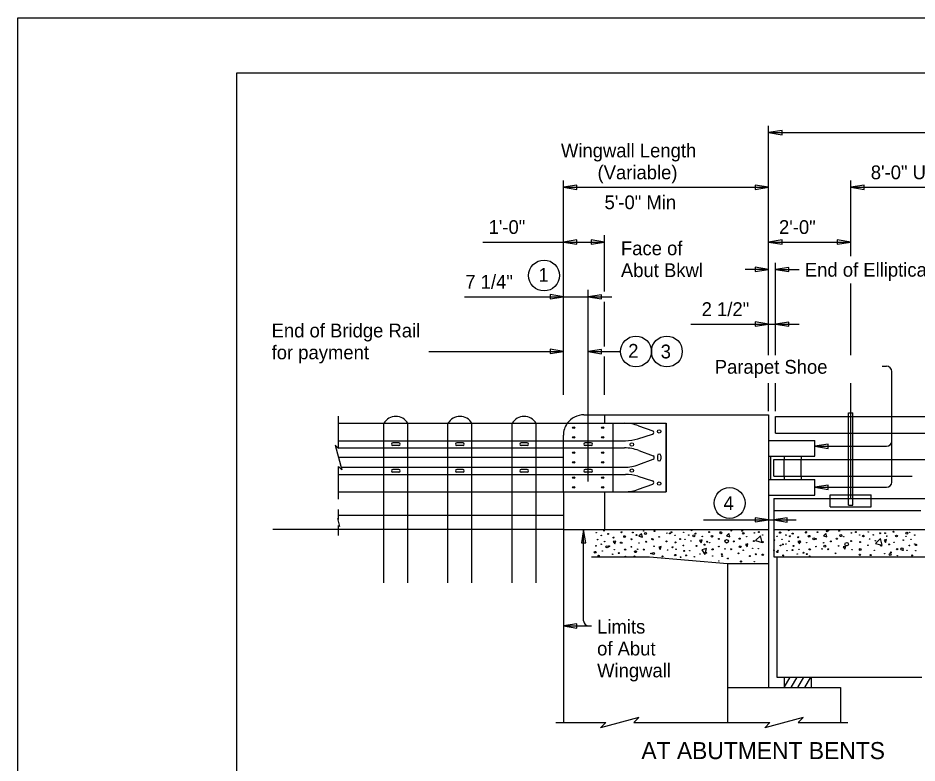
# Model space of a CAD drawing. Extents: x 2 to 71, y 0 to 45.
# Drawn here: x 2 to 10.21, y 15.19 to 22 of the extents above; entities that cross this region are included whole.
import ezdxf

# ---------------------------------------------------------------- set-up
doc = ezdxf.new("R2010")
doc.units = 0
doc.layers.add('Level 1', color=7, linetype='Continuous')

msp = doc.modelspace()

# ---------------------------------------------------------------- linework, layer by layer
at = {"layer": 'Level 1'}
for p, q in [((2, 0), (2, 22)), ((2, 22), (36, 22)), ((4, 0.5), (4, 21.5)), ((4, 21.5), (35.5, 21.5)), ((8.8583, 18.9192), (8.8583, 21.0153)), ((8.8583, 20.9528), (13.8914, 20.9528)), ((6.9833, 18.5559), (6.9833, 20.5153)), ((9.6083, 20.3903), (9.6083, 20.5153)), ((6.9833, 20.4528), (8.8583, 20.4528)), ((9.6083, 20.4528), (13.2372, 20.4528)), ((9.6083, 20.0128), (9.6083, 20.3903)), ((7.3583, 19.4997), (7.3583, 20.0153)), ((9.6083, 19.8228), (9.6083, 20.0128)), ((6.2462, 19.9528), (7.3583, 19.9528)), ((8.8583, 19.9528), (9.6083, 19.9528)), ((8.9208, 18.9192), (8.9208, 19.7628)), ((8.8583, 19.7028), (8.6424, 19.7028)), ((8.9208, 19.7028), (9.1382, 19.7028)), ((9.6083, 18.9192), (9.6083, 19.5749)), ((7.2099, 19.4059), (7.2099, 19.5153)), ((6.0789, 19.4528), (7.4247, 19.4528)), ((7.2099, 17.7654), (7.2099, 19.4059)), ((7.3583, 18.9997), (7.3583, 19.406)), ((8.1463, 19.2028), (9.1385, 19.2028)), ((5.7523, 18.9528), (6.9833, 18.9528)), ((7.2099, 18.9528), (7.5052, 18.9528)), ((7.3583, 18.5559), (7.3583, 18.9059)), ((9.8948, 18.8179), (9.9364, 18.8179)), ((9.9833, 17.7586), (9.9833, 18.7711)), ((8.8583, 18.4082), (8.8583, 18.6646)), ((8.9208, 18.4082), (8.9208, 18.6646)), ((9.6083, 17.6092), (9.6083, 18.6646)), ((4.9281, 18.0675), (4.9281, 18.3633)), ((7.1708, 18.3748), (8.8583, 18.3748)), ((7.3583, 18.3747), (7.3583, 18.2967)), ((8.8583, 18.3748), (8.8583, 15.8826)), ((8.9208, 18.2068), (8.9208, 18.3592)), ((8.9208, 18.3592), (12.0212, 18.3592)), ((9.5888, 18.3592), (9.5888, 18.3929)), ((9.5888, 18.3929), (9.6278, 18.3929)), ((9.5888, 18.2068), (9.5888, 18.3592)), ((9.6278, 18.3592), (9.6278, 18.3929)), ((9.6278, 18.2068), (9.6278, 18.3592)), ((4.9281, 18.2967), (7.9208, 18.2967)), ((5.3427, 17.6773), (5.3427, 18.2967)), ((5.5615, 17.6717), (5.5615, 18.2967)), ((5.9287, 17.6773), (5.9287, 18.2967)), ((6.1474, 17.6717), (6.1474, 18.2967)), ((6.5146, 17.6773), (6.5146, 18.2967)), ((6.7333, 17.6717), (6.7333, 18.2967)), ((7.4365, 17.6717), (7.4365, 18.2967)), ((7.6697, 18.2747), (7.7992, 18.2282)), ((7.9208, 18.2967), (7.9208, 17.6717)), ((7.9208, 17.6717), (7.9208, 18.2967)), ((6.9833, 17.6717), (6.9833, 18.1872)), ((7.6638, 18.1557), (7.7987, 18.1986)), ((8.9208, 18.2068), (13.9727, 18.2068)), ((9.5888, 17.9666), (9.5888, 18.2068)), ((9.6278, 17.9666), (9.6278, 18.2068)), ((4.8976, 18.098), (4.9585, 17.8705)), ((4.8976, 18.098), (4.9281, 18.0675)), ((4.9281, 18.138), (7.5501, 18.138)), ((4.9281, 18.0724), (7.54, 18.0724)), ((5.4802, 18.1172), (5.4241, 18.1172)), ((5.4802, 18.0933), (5.4241, 18.0933)), ((6.0662, 18.1172), (6.01, 18.1172)), ((6.0662, 18.0933), (6.01, 18.0933)), ((6.6521, 18.1172), (6.5959, 18.1172)), ((6.6521, 18.0933), (6.5959, 18.0933)), ((7.238, 18.1172), (7.1818, 18.1172)), ((7.238, 18.0933), (7.1818, 18.0933)), ((8.8583, 18.1403), (9.2802, 18.1403)), ((9.2802, 17.9979), (9.2802, 18.1403)), ((9.2802, 18.0867), (9.9364, 18.0867)), ((7.6723, 18.0483), (7.8038, 17.9988)), ((7.8427, 17.9997), (7.8427, 17.9686)), ((7.874, 17.9997), (7.874, 17.9686)), ((8.8583, 17.9979), (9.2802, 17.9979)), ((8.874, 17.9979), (8.874, 17.7829)), ((8.999, 17.9979), (8.999, 17.9666)), ((9.1552, 17.9979), (9.1552, 17.9666)), ((6.9833, 17.9842), (4.9281, 17.9842)), ((7.6722, 17.9199), (7.8038, 17.9695)), ((8.9052, 17.8142), (8.9052, 17.9666)), ((8.9052, 17.9666), (12.0496, 17.9666)), ((8.999, 17.8142), (8.999, 17.9666)), ((9.1552, 17.8142), (9.1552, 17.9666)), ((9.5888, 17.8142), (9.5888, 17.9666)), ((9.6278, 17.8142), (9.6278, 17.9666)), ((4.9281, 17.605), (4.9281, 17.901)), ((4.9281, 17.901), (4.9585, 17.8705)), ((4.9281, 17.8302), (7.5501, 17.8302)), ((4.9517, 17.8959), (7.5401, 17.8959)), ((5.4802, 17.8751), (5.4241, 17.8751)), ((5.4802, 17.8511), (5.4241, 17.8511)), ((6.0662, 17.8751), (6.01, 17.8751)), ((6.0662, 17.8511), (6.01, 17.8511)), ((6.6521, 17.8751), (6.5959, 17.8751)), ((6.6521, 17.8511), (6.5959, 17.8511)), ((7.238, 17.8751), (7.1818, 17.8751)), ((7.238, 17.8511), (7.1818, 17.8511)), ((7.6638, 17.8126), (7.7987, 17.7697)), ((8.8583, 17.7829), (9.2802, 17.7829)), ((8.9052, 17.8142), (10.1695, 17.8142)), ((8.999, 17.8142), (8.999, 17.7829)), ((9.1552, 17.8142), (9.1552, 17.7829)), ((9.2802, 17.6405), (9.2802, 17.7829)), ((9.5888, 17.6429), (9.5888, 17.8142)), ((9.6278, 17.6429), (9.6278, 17.8142)), ((4.9281, 17.6717), (7.9208, 17.6717)), ((5.3427, 17.4529), (5.3427, 17.6717)), ((5.5615, 17.4529), (5.5615, 17.6717)), ((5.9287, 17.4529), (5.9287, 17.6717)), ((6.1474, 17.4529), (6.1474, 17.6717)), ((6.5146, 17.4529), (6.5146, 17.6717)), ((6.7333, 17.4529), (6.7333, 17.6717)), ((6.9833, 17.6717), (6.9833, 17.3279)), ((7.3583, 17.6717), (7.3583, 17.3279)), ((7.6697, 17.6937), (7.7992, 17.7401)), ((9.2802, 17.7117), (9.9364, 17.7117)), ((8.8583, 17.6405), (9.2802, 17.6405)), ((8.9052, 17.6092), (8.9052, 17.0778)), ((8.9052, 17.6092), (14.002, 17.6092)), ((9.4208, 17.6429), (9.7958, 17.6429)), ((9.4208, 17.6092), (9.4208, 17.6429)), ((9.4208, 17.5335), (9.4208, 17.6092)), ((9.5888, 17.5485), (9.5888, 17.6429)), ((9.6278, 17.5485), (9.6278, 17.6429)), ((9.7958, 17.6092), (9.7958, 17.6429)), ((9.7958, 17.5335), (9.7958, 17.6092)), ((4.9281, 17.4168), (4.9281, 17.5103)), ((8.9052, 17.4997), (10.2502, 17.4997)), ((9.4208, 17.5335), (9.7958, 17.5335)), ((9.5888, 17.5485), (9.6278, 17.5485)), ((4.9184, 17.4264), (4.9377, 17.3545)), ((4.9184, 17.4264), (4.9281, 17.4168)), ((6.9833, 17.4529), (4.9281, 17.4529)), ((5.3427, 16.8377), (5.3427, 17.4529)), ((5.5615, 16.8377), (5.5615, 17.4529)), ((5.9287, 16.8377), (5.9287, 17.4529)), ((6.1474, 16.8377), (6.1474, 17.4529)), ((6.5146, 16.8377), (6.5146, 17.4529)), ((6.7333, 16.8377), (6.7333, 17.4529)), ((8.264, 17.4138), (9.1102, 17.4138)), ((4.9281, 17.2705), (4.9281, 17.3641)), ((4.9281, 17.3641), (4.9377, 17.3545)), ((6.9833, 17.3279), (4.3282, 17.3279)), ((6.9833, 17.3279), (8.8583, 17.3279)), ((6.9833, 17.3279), (6.9833, 15.5622)), ((7.168, 16.4919), (7.168, 17.3279)), ((7.6961, 17.2877), (7.6734, 17.2651)), ((7.6734, 17.2651), (7.7045, 17.2566)), ((7.7045, 17.2566), (7.6961, 17.2877)), ((8.495, 17.2903), (8.4723, 17.2677)), ((8.4723, 17.2677), (8.5035, 17.2592)), ((8.5035, 17.2592), (8.495, 17.2903)), ((8.7827, 17.27), (8.7373, 17.2248)), ((8.7996, 17.2079), (8.7827, 17.27)), ((8.9052, 17.3279), (13.9727, 17.3279)), ((9.3821, 17.2903), (9.3594, 17.2677)), ((9.3594, 17.2677), (9.3905, 17.2592)), ((9.3905, 17.2592), (9.3821, 17.2903)), ((7.4616, 17.221), (7.439, 17.2153)), ((7.439, 17.2153), (7.4531, 17.1941)), ((7.4531, 17.1941), (7.4616, 17.221)), ((7.8773, 17.17), (7.8547, 17.1643)), ((7.8687, 17.1432), (7.8773, 17.17)), ((8.2497, 17.2319), (8.2271, 17.2262)), ((8.2271, 17.2262), (8.2412, 17.205)), ((8.2412, 17.205), (8.2497, 17.2319)), ((8.6695, 17.1945), (8.6469, 17.1887)), ((8.6469, 17.1887), (8.661, 17.1677)), ((8.661, 17.1677), (8.6695, 17.1945)), ((8.7373, 17.2248), (8.7996, 17.2079)), ((9.1476, 17.2237), (9.125, 17.218)), ((9.125, 17.218), (9.1391, 17.1968)), ((9.1391, 17.1968), (9.1476, 17.2237)), ((9.5633, 17.1728), (9.5407, 17.167)), ((9.5548, 17.1459), (9.5633, 17.1728)), ((9.8798, 17.2442), (9.8345, 17.199)), ((9.8345, 17.199), (9.8967, 17.182)), ((9.8967, 17.182), (9.8798, 17.2442)), ((9.9357, 17.2346), (9.9131, 17.2289)), ((9.9131, 17.2289), (9.9272, 17.2077)), ((9.9272, 17.2077), (9.9357, 17.2346)), ((7.8547, 17.1643), (7.8687, 17.1432)), ((8.292, 17.1532), (8.2468, 17.1417)), ((8.2468, 17.1417), (8.2751, 17.0993)), ((8.2751, 17.0993), (8.292, 17.1532)), ((9.5407, 17.167), (9.5548, 17.1459)), ((7.2407, 17.0778), (7.7708, 17.0778)), ((7.7708, 17.0778), (8.4833, 17.0156)), ((8.4833, 17.0156), (8.4833, 15.5622)), ((8.4833, 17.0156), (8.8583, 17.0156)), ((8.9052, 17.0778), (13.9727, 17.0778)), ((8.9326, 17.0778), (8.9326, 15.9763)), ((6.9833, 16.4451), (7.241, 16.4451)), ((8.9326, 15.9763), (10.2587, 15.9763)), ((9.0008, 15.9763), (9.0008, 15.8826)), ((9.0008, 15.8826), (9.055, 15.9763)), ((9.0635, 15.8826), (9.1176, 15.9763)), ((9.1261, 15.8826), (9.1802, 15.9763)), ((9.1887, 15.8826), (9.2428, 15.9763)), ((9.2483, 15.9763), (9.2483, 15.8826)), ((8.4833, 15.8826), (9.5135, 15.8826)), ((9.5135, 15.8826), (9.5135, 15.5622)), ((7.6736, 15.6091), (7.3236, 15.5153)), ((7.6736, 15.6091), (7.6267, 15.5622)), ((9.1736, 15.6091), (8.8236, 15.5153)), ((9.1736, 15.6091), (9.1267, 15.5622)), ((6.9151, 15.5622), (7.3704, 15.5622)), ((7.3704, 15.5622), (7.3236, 15.5153)), ((7.6267, 15.5622), (8.8704, 15.5622)), ((8.8704, 15.5622), (8.8236, 15.5153)), ((9.1267, 15.5622), (9.5817, 15.5622))]:
    msp.add_line(p, q, dxfattribs=at)
for points in [[(8.8583, 20.9528), (8.9808, 20.9328), (8.9808, 20.9716)], [(6.9833, 20.4528), (7.1058, 20.4328), (7.1058, 20.4716)], [(8.8583, 20.4528), (8.7358, 20.4728), (8.7358, 20.4341)], [(9.6083, 20.4528), (9.7308, 20.4328), (9.7308, 20.4716)], [(6.9833, 19.9528), (7.1058, 19.9328), (7.1058, 19.9716)], [(7.3583, 19.9528), (7.2358, 19.9728), (7.2358, 19.9341)], [(8.8583, 19.9528), (8.9808, 19.9328), (8.9808, 19.9716)], [(9.6083, 19.9528), (9.4858, 19.9728), (9.4858, 19.9341)], [(8.8583, 19.7028), (8.7358, 19.7228), (8.7358, 19.6841)], [(8.9208, 19.7028), (9.0433, 19.6828), (9.0433, 19.7216)], [(6.9833, 19.4528), (6.8608, 19.4728), (6.8608, 19.4341)], [(7.2099, 19.4528), (7.3324, 19.4328), (7.3324, 19.4716)], [(8.8583, 19.2028), (8.7358, 19.2228), (8.7358, 19.1841)], [(8.9208, 19.2028), (9.0433, 19.1828), (9.0433, 19.2216)], [(6.9833, 18.9528), (6.8608, 18.9728), (6.8608, 18.9341)], [(7.2099, 18.9528), (7.3324, 18.9328), (7.3324, 18.9716)], [(9.2802, 18.0867), (9.4027, 18.0667), (9.4027, 18.1055)], [(9.2802, 17.7117), (9.4027, 17.6917), (9.4027, 17.7305)], [(8.8583, 17.4138), (8.7358, 17.4338), (8.7358, 17.3951)], [(8.9052, 17.4138), (9.0277, 17.3938), (9.0277, 17.4326)], [(7.168, 17.3279), (7.148, 17.2054), (7.1867, 17.2054)], [(6.9833, 16.4451), (7.1058, 16.4251), (7.1058, 16.4638)]]:
    msp.add_lwpolyline(points, close=True, dxfattribs=at)
for centre, radius in [((6.8061, 19.6468), 0.1411), ((7.6463, 18.9528), 0.1411), ((7.9285, 18.9528), 0.1411), ((7.8583, 18.2225), 0.0156), ((7.6083, 18.1033), 0.0156), ((7.6083, 17.865), 0.0156), ((7.8583, 17.7459), 0.0156), ((8.5014, 17.5676), 0.1411), ((7.2827, 17.298), 0.00214), ((7.3297, 17.2721), 0.00214), ((7.3556, 17.3148), 0.00214), ((7.3919, 17.2865), 0.00448), ((7.4423, 17.2531), 0.00448), ((7.515, 17.3007), 0.00448), ((7.5419, 17.2618), 0.00789), ((7.6182, 17.2986), 0.00354), ((7.6513, 17.2752), 0.00428), ((7.7172, 17.312), 0.00214), ((7.7333, 17.2908), 0.00897), ((7.8162, 17.312), 0.00448), ((7.8586, 17.2583), 0.00284), ((7.9293, 17.2929), 0.00214), ((7.9559, 17.2908), 0.00428), ((7.9703, 17.3007), 0.00448), ((8.0043, 17.2732), 0.00214), ((8.0817, 17.3007), 0.00214), ((8.1287, 17.2748), 0.00214), ((8.1546, 17.3175), 0.00214), ((8.1744, 17.2678), 0.00897), ((8.1909, 17.2892), 0.00448), ((8.2523, 17.2628), 0.00214), ((8.314, 17.3034), 0.00448), ((8.3408, 17.2645), 0.00789), ((8.4205, 17.2962), 0.00897), ((8.4172, 17.3013), 0.00354), ((8.5162, 17.3147), 0.00214), ((8.6152, 17.3147), 0.00448), ((8.627, 17.292), 0.00709), ((8.6576, 17.261), 0.00284), ((8.7283, 17.2956), 0.00214), ((8.7693, 17.3034), 0.00448), ((8.8033, 17.2759), 0.00214), ((8.9361, 17.2633), 0.00214), ((8.9619, 17.2982), 0.00568), ((8.9687, 17.3007), 0.00214), ((9.0157, 17.2748), 0.00214), ((9.0416, 17.3175), 0.00214), ((9.0531, 17.2649), 0.00428), ((9.0779, 17.2892), 0.00448), ((9.1283, 17.2558), 0.00448), ((9.1989, 17.2984), 0.00428), ((9.201, 17.3034), 0.00448), ((9.2279, 17.2645), 0.00789), ((9.2715, 17.242), 0.00897), ((9.3042, 17.3013), 0.00354), ((9.3886, 17.3104), 0.00428), ((9.4032, 17.3147), 0.00214), ((9.5022, 17.3147), 0.00448), ((9.5177, 17.2703), 0.00897), ((9.5446, 17.261), 0.00284), ((9.6153, 17.2956), 0.00214), ((9.6563, 17.3034), 0.00448), ((9.6903, 17.2759), 0.00214), ((9.7242, 17.2661), 0.00709), ((9.7677, 17.3034), 0.00214), ((9.8147, 17.2775), 0.00214), ((9.8769, 17.2919), 0.00448), ((9.9222, 17.2928), 0.00428), ((9.9383, 17.2655), 0.00214), ((10, 17.3061), 0.00448), ((10.0268, 17.2672), 0.00789), ((10.1201, 17.2929), 0.00897), ((10.114, 17.2633), 0.00214), ((10.1466, 17.3007), 0.00214), ((10.1936, 17.2748), 0.00214), ((7.2806, 17.1773), 0.00284), ((7.295, 17.2347), 0.00214), ((7.3296, 17.1921), 0.00214), ((7.3595, 17.2165), 0.00214), ((7.3827, 17.1683), 0.0103), ((7.4004, 17.1734), 0.00448), ((7.5099, 17.206), 0.00568), ((7.5199, 17.2029), 0.00214), ((7.6041, 17.2371), 0.00425), ((7.6041, 17.1678), 0.00284), ((7.6748, 17.2024), 0.00214), ((7.7405, 17.2144), 0.0043), ((7.7951, 17.2395), 0.00515), ((7.8012, 17.2358), 0.00428), ((7.8112, 17.1733), 0.00284), ((7.9251, 17.2173), 0.00448), ((7.9805, 17.1642), 0.00428), ((8.0071, 17.2088), 0.0043), ((8.05, 17.2389), 0.00428), ((8.0795, 17.18), 0.00284), ((8.094, 17.2374), 0.00214), ((8.1475, 17.2207), 0.00214), ((8.1994, 17.1761), 0.00448), ((8.2726, 17.1878), 0.00448), ((8.2972, 17.215), 0.00428), ((8.3189, 17.2056), 0.00214), ((8.4031, 17.2398), 0.00425), ((8.4031, 17.1705), 0.00284), ((8.4743, 17.2184), 0.0158), ((8.4738, 17.2051), 0.00214), ((8.5395, 17.2171), 0.0043), ((8.594, 17.2422), 0.00515), ((8.5988, 17.169), 0.00849), ((8.7241, 17.22), 0.00448), ((8.8061, 17.2115), 0.0043), ((8.9108, 17.229), 0.00284), ((8.9666, 17.18), 0.00284), ((8.981, 17.2374), 0.00214), ((8.988, 17.1901), 0.00428), ((9.0156, 17.1948), 0.00214), ((9.0455, 17.2192), 0.00214), ((9.0864, 17.1761), 0.00448), ((9.1472, 17.213), 0.00428), ((9.2059, 17.2056), 0.00214), ((9.2901, 17.2398), 0.00425), ((9.2901, 17.1705), 0.00284), ((9.3608, 17.2051), 0.00214), ((9.3724, 17.1751), 0.00897), ((9.4265, 17.2171), 0.0043), ((9.4811, 17.2422), 0.00515), ((9.4972, 17.176), 0.00284), ((9.5715, 17.1925), 0.0158), ((9.6111, 17.22), 0.00448), ((9.6931, 17.2115), 0.0043), ((9.7655, 17.1827), 0.00284), ((9.78, 17.2401), 0.00214), ((9.8335, 17.2234), 0.00214), ((9.8854, 17.1788), 0.00448), ((9.9586, 17.1905), 0.00448), ((10.0049, 17.2083), 0.00214), ((10.0886, 17.229), 0.00284), ((10.1444, 17.18), 0.00284), ((10.1589, 17.2374), 0.00214), ((10.1934, 17.1948), 0.00214), ((10.205, 17.1855), 0.00568), ((7.2737, 17.1182), 0.00861), ((7.3054, 17.0866), 0.00448), ((7.3392, 17.1303), 0.00214), ((7.433, 17.1006), 0.00214), ((7.4493, 17.1428), 0.00214), ((7.4895, 17.1112), 0.00448), ((7.5475, 17.1423), 0.00583), ((7.6428, 17.124), 0.00897), ((7.6612, 17.1466), 0.00214), ((7.7168, 17.1431), 0.00448), ((7.7844, 17.1063), 0.00359), ((7.8069, 17.107), 0.00861), ((7.9349, 17.14), 0.00214), ((8.0053, 17.0931), 0.00603), ((8.0129, 17.1463), 0.00214), ((8.0876, 17.1307), 0.00428), ((8.1044, 17.0893), 0.00448), ((8.1381, 17.133), 0.00214), ((8.232, 17.1033), 0.00214), ((8.2885, 17.1139), 0.00448), ((8.3465, 17.145), 0.00583), ((8.3476, 17.0843), 0.00214), ((8.4304, 17.1005), 0.00428), ((8.4328, 17.0828), 0.00447), ((8.4601, 17.1493), 0.00214), ((8.5157, 17.1458), 0.00448), ((8.5834, 17.109), 0.00359), ((8.6265, 17.1365), 0.00284), ((8.6875, 17.0832), 0.00448), ((8.7121, 17.1549), 0.00214), ((8.7402, 17.0996), 0.00428), ((8.7642, 17.1517), 0.00214), ((8.8043, 17.0958), 0.00603), ((8.9067, 17.1365), 0.00284), ((8.9373, 17.1215), 0.00568), ((8.9443, 17.1368), 0.00214), ((8.9914, 17.0893), 0.00448), ((9.0252, 17.133), 0.00214), ((9.0777, 17.1383), 0.00428), ((9.119, 17.1033), 0.00214), ((9.1353, 17.1455), 0.00214), ((9.1755, 17.1139), 0.00448), ((9.2067, 17.102), 0.00428), ((9.2335, 17.145), 0.00583), ((9.2346, 17.0843), 0.00214), ((9.3472, 17.1493), 0.00214), ((9.4028, 17.1458), 0.00448), ((9.4704, 17.109), 0.00359), ((9.6209, 17.1426), 0.00214), ((9.6913, 17.0958), 0.00603), ((9.696, 17.1431), 0.00849), ((9.6989, 17.149), 0.00214), ((9.7904, 17.092), 0.00448), ((9.8241, 17.1357), 0.00214), ((9.918, 17.106), 0.00214), ((9.9688, 17.0977), 0.00861), ((9.9745, 17.1166), 0.00448), ((10.0325, 17.1477), 0.00583), ((10.0336, 17.087), 0.00214), ((10.0778, 17.1478), 0.0103), ((10.0846, 17.1365), 0.00284), ((10.1222, 17.1368), 0.00214), ((10.1693, 17.0893), 0.00448), ((10.203, 17.133), 0.00214), ((7.3808, 17.0743), 0.00214), ((7.5486, 17.0816), 0.00214), ((7.6338, 17.0801), 0.00447), ((7.8885, 17.0805), 0.00448), ((8.0537, 17.0739), 0.00284), ((8.1798, 17.077), 0.00214), ((8.4033, 17.038), 0.00214), ((8.4858, 17.0616), 0.0043), ((8.6058, 17.0342), 0.00583), ((8.727, 17.0326), 0.00214)]:
    msp.add_circle(centre, radius, dxfattribs=at)
for centre, radius, start, end in [((9.9365, 18.771), 0.0469, 0, 90), ((5.4522, 18.2322), 0.127, 30.51024, 149.48976), ((6.0381, 18.2322), 0.127, 30.51024, 149.48976), ((6.624, 18.2322), 0.127, 30.51024, 149.48976), ((7.1708, 18.1872), 0.1875, 90, 144.29899), ((7.1708, 18.1872), 0.1875, 144.29899, 180), ((7.5432, 17.9216), 0.375, 70.28321, 90), ((7.55, 18.513), 0.375, 270, 287.66682), ((7.7939, 18.2135), 0.0156, 287.66841, 70.28232), ((5.4242, 18.1052), 0.012, 90, 269.2361), ((5.4801, 18.1052), 0.012, 270.7639, 90), ((6.0102, 18.1052), 0.012, 90, 269.2361), ((6.066, 18.1052), 0.012, 270.7639, 90), ((6.5961, 18.1052), 0.012, 90, 269.2361), ((6.6519, 18.1052), 0.012, 270.7639, 90), ((7.182, 18.1052), 0.012, 90, 269.2361), ((7.2378, 18.1052), 0.012, 270.7639, 90), ((7.54, 17.6974), 0.375, 69.35069, 90), ((9.9365, 18.1336), 0.0469, 270, 0), ((7.7983, 17.9841), 0.0156, 290.63303, 69.35359), ((7.8584, 17.9998), 0.0156, 0, 180), ((7.5401, 18.2709), 0.375, 270, 290.63328), ((7.8584, 17.9686), 0.0156, 180, 0), ((5.4242, 17.8631), 0.012, 90.7639, 270), ((5.4801, 17.8631), 0.012, 270, 89.2361), ((6.0102, 17.8631), 0.012, 90.7639, 270), ((6.066, 17.8631), 0.012, 270, 89.2361), ((6.5961, 17.8631), 0.012, 90.7639, 270), ((6.6519, 17.8631), 0.012, 270, 89.2361), ((7.182, 17.8631), 0.012, 90.7639, 270), ((7.2378, 17.8631), 0.012, 270, 89.2361), ((7.5501, 17.4553), 0.375, 72.339, 90), ((7.7939, 17.7548), 0.0156, 289.71768, 72.33853), ((9.9365, 17.7586), 0.0469, 270, 0), ((7.5431, 18.0466), 0.375, 270, 289.71977), ((7.2149, 16.492), 0.0469, 180, 270)]:
    msp.add_arc(centre, radius, start, end, dxfattribs=at)
for centre in [(7.0771, 18.2561), (7.3428, 18.2561), (7.0771, 18.1678), (7.3428, 18.1678), (7.0771, 18.0283), (7.3428, 18.0283), (7.0771, 17.94), (7.3428, 17.94), (7.0771, 17.8006), (7.3428, 17.8006), (7.0771, 17.7122), (7.3428, 17.7122)]:
    msp.add_ellipse(centre, major_axis=(0.0105, 0), ratio=0.674603, dxfattribs=at)

# ---------------------------------------------------------------- texts
for s, height, p in [('Wingwall Length', 0.126, (6.9607, 20.7263)), ('(Variable)', 0.126, (7.2951, 20.5263)), ('8\'-0" Usual & Max Post Spa', 0.126, (9.7917, 20.5267)), ('5\'-0" Min', 0.126, (7.3592, 20.2528)), ('1\'-0"', 0.126, (6.2995, 20.0268)), ('2\'-0"', 0.126, (8.9531, 20.0265)), ('Face of', 0.126, (7.5089, 19.8326)), ('1', 0.126, (6.7553, 19.5898)), ('Abut Bkwl', 0.126, (7.5089, 19.6326)), ('End of Elliptical Pipes', 0.126, (9.1892, 19.6363)), ('7 1/4"', 0.126, (6.0871, 19.5268)), ('2 1/2"', 0.126, (8.2465, 19.2767)), ('End of Bridge Rail', 0.126, (4.3172, 19.0815)), ('for payment', 0.126, (4.3172, 18.8815)), ('2', 0.126, (7.5754, 18.8958)), ('3', 0.126, (7.8722, 18.8897)), ('Parapet Shoe', 0.126, (8.3657, 18.7497)), ('4', 0.126, (8.4456, 17.5045)), ('Limits', 0.126, (7.2912, 16.3755)), ('of Abut', 0.126, (7.2912, 16.1755)), ('Wingwall', 0.126, (7.2912, 15.9755)), ('AT ABUTMENT BENTS', 0.156, (7.6957, 15.2284))]:
    msp.add_text(s, height=height, dxfattribs=at).set_placement(p)

doc.saveas('drawing.dxf')
